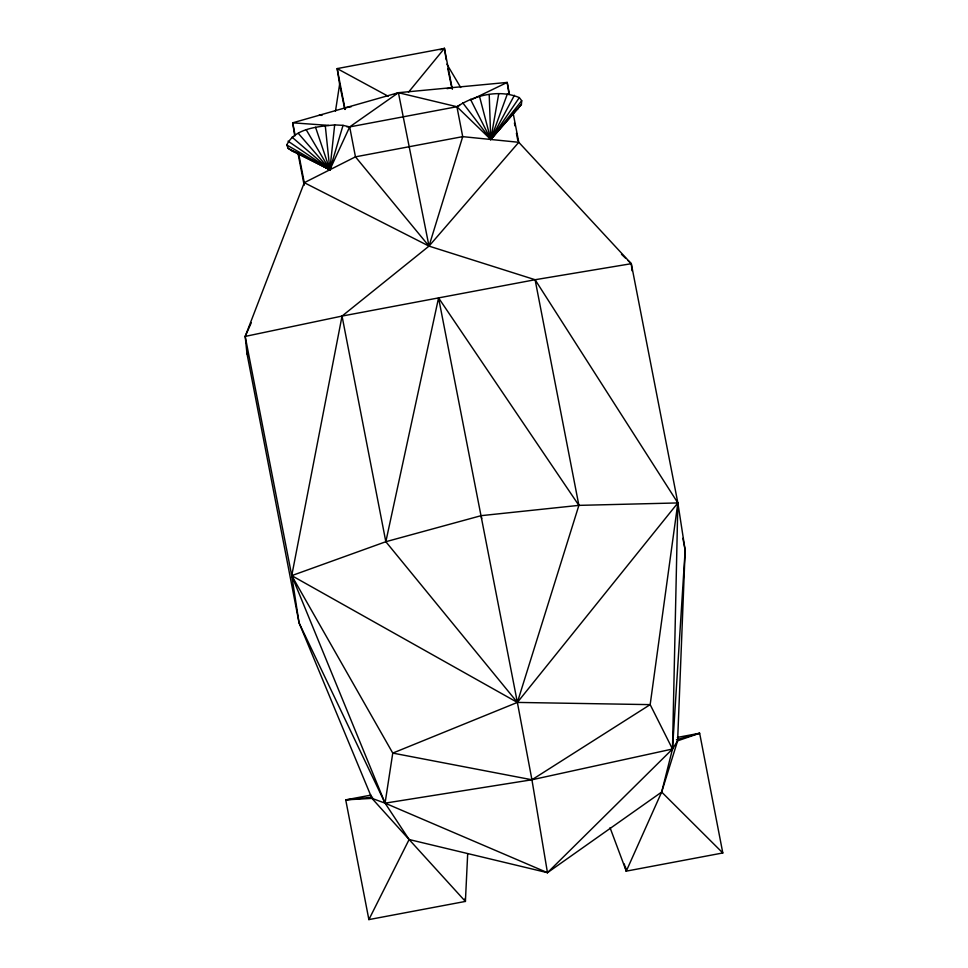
<?xml version="1.0" encoding="UTF-8"?>
<svg xmlns="http://www.w3.org/2000/svg" width="968" height="968" viewBox="0 0 968 968"><rect width="100%" height="100%" fill="white"/><g stroke="black" fill="none" stroke-linecap="round" stroke-linejoin="round"><path stroke-width="1.45" d="M677.37 737.422L699.646 733.236L722.806 852.965L626.284 871.139L661.664 792.054L672.494 749.026L677.854 502.936L631.293 263.695L518.775 142.296L513.258 113.788M467.677 853.873L465.402 901.426L368.881 919.6L345.721 799.87L370.962 795.115M465.172 898.437L465.402 901.426L409.113 839.522L385.07 803.15L299.064 622.86L291.743 575.633L245.194 336.416L342.043 316.076L429.005 246.114L518.775 142.296L462.716 136.645L355.462 156.84L304.279 182.686L245.194 336.416L246.949 353.453L299.064 622.86L371.954 798.37L409.113 839.522L547.464 872.676L672.494 749.026L685.163 550.163L677.854 502.936L535.098 279.728L429.005 246.114L304.279 182.686L298.483 152.75M294.695 135.689L292.699 122.815L398.417 92.698L456.92 106.722L490.752 139.477L521.413 104.447L521.728 100.745L519.32 97.611C499.27 89.129 474.635 95.166 456.92 106.722L349.678 126.905L346.677 126.699M334.662 124.896C318.145 126.59 294.792 128.187 286.746 144.982L288.161 148.37L292.179 151.02L329.87 169.763L334.662 124.896L343.023 125.356L349.678 126.905L398.417 92.698L507.196 82.425L509.398 93.835M682.876 538.317L685.163 550.163L677.624 740.822L661.664 792.054L547.464 872.676L385.07 803.15L291.743 575.633L385.833 541.717L481.144 515.666L578.888 505.369L677.854 502.936L650.169 704.631L672.494 749.026L531.928 779.772L385.07 803.15L371.954 798.37L345.721 799.87L372.619 797.184M385.07 803.15L392.766 753.092L291.743 575.633L342.043 316.076L535.098 279.728L631.293 263.695L632.019 270.798M335.485 111.09L339.611 84.337L337.179 68.595L444.433 48.4L452.334 89.286M462.74 102.814L490.752 139.477L498.738 93.69M677.854 502.936L517.372 702.417L392.766 753.092L531.928 779.772L650.169 704.631L517.372 702.417L385.833 541.717L438.564 297.902L578.888 505.369L517.372 702.417L531.928 779.772L547.464 872.676M288.161 148.37L329.87 169.763L343.023 125.356M314.176 161.257L329.87 169.763L349.678 126.905L355.462 156.84L429.005 246.114L462.716 136.645L456.92 106.722L459.643 105.403M470.484 99.317L490.752 139.477L507.365 93.932M245.194 336.416L251.341 322.61M368.881 919.6L409.113 839.522M479.547 96.498L490.752 139.477L514.407 95.275M672.494 749.026L677.624 740.822L699.646 733.236L676.438 739.782M489.215 94.574L490.752 139.477L519.32 97.611M521.413 104.447L490.752 139.477L521.728 100.745M408.46 92.238L444.433 48.4L446.2 59.847M490.752 139.477L496.306 132.701M499.089 129.313L501.872 125.913M514.081 111.574L518.424 108.428M471.876 99.498L507.196 82.425L508.974 93.884M394.424 94.477L398.417 92.698L401.272 92.843M440.174 49.852L444.433 48.4M345.552 107.763L351.275 106.686M447.083 88.645L452.806 87.568M319.125 115.289L322.029 115.325M328.684 125.404L292.699 122.815L295.179 135.641M292.179 151.02L295.966 152.061M388.18 96.243L337.179 68.595L345.092 109.481M291.743 575.633L517.372 702.417L438.564 297.902M286.746 144.982L329.87 169.763L325.26 125.55M288.065 141.147L329.87 169.763L315.556 127.268M292.009 137.141L329.87 169.763L306.312 129.93M621.48 254.281L625.848 258.456M628.026 260.549L631.293 263.695M661.664 792.054L722.806 852.965M298.253 133.306L329.87 169.763M446.865 64.142L460.695 87.507M246.949 353.453L248.377 356.115M610.046 827.688L626.284 871.139L625.425 866.699M624.239 863.928L626.284 871.139M447.785 68.559L451.741 87.677M339.611 84.337L344.802 109.336M398.417 92.698L429.005 246.114M514.431 122.996L515 125.913M516.416 133.221L517.832 140.517M535.098 279.728L578.888 505.369M342.043 316.076L385.833 541.717M297.962 153.162L304.17 185.275M481.144 515.666L481.713 518.642"/></g></svg>
